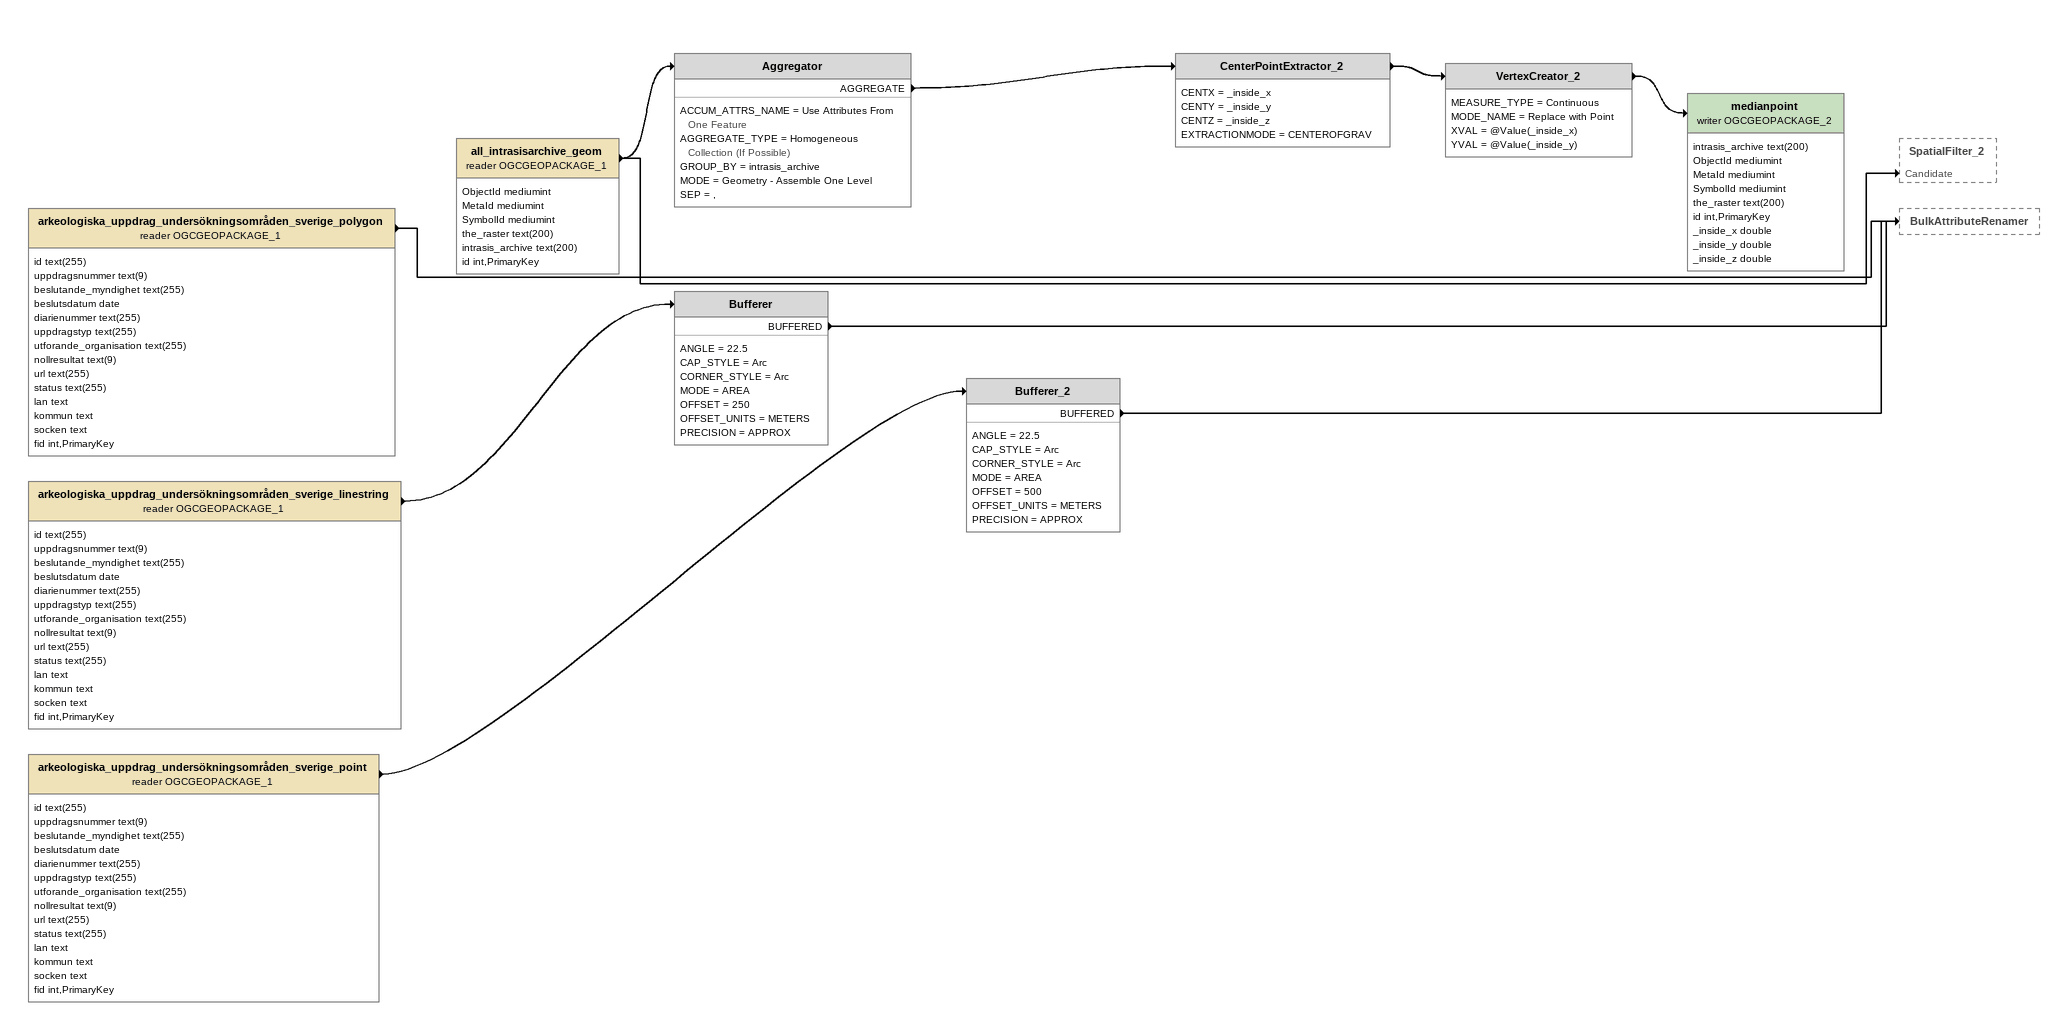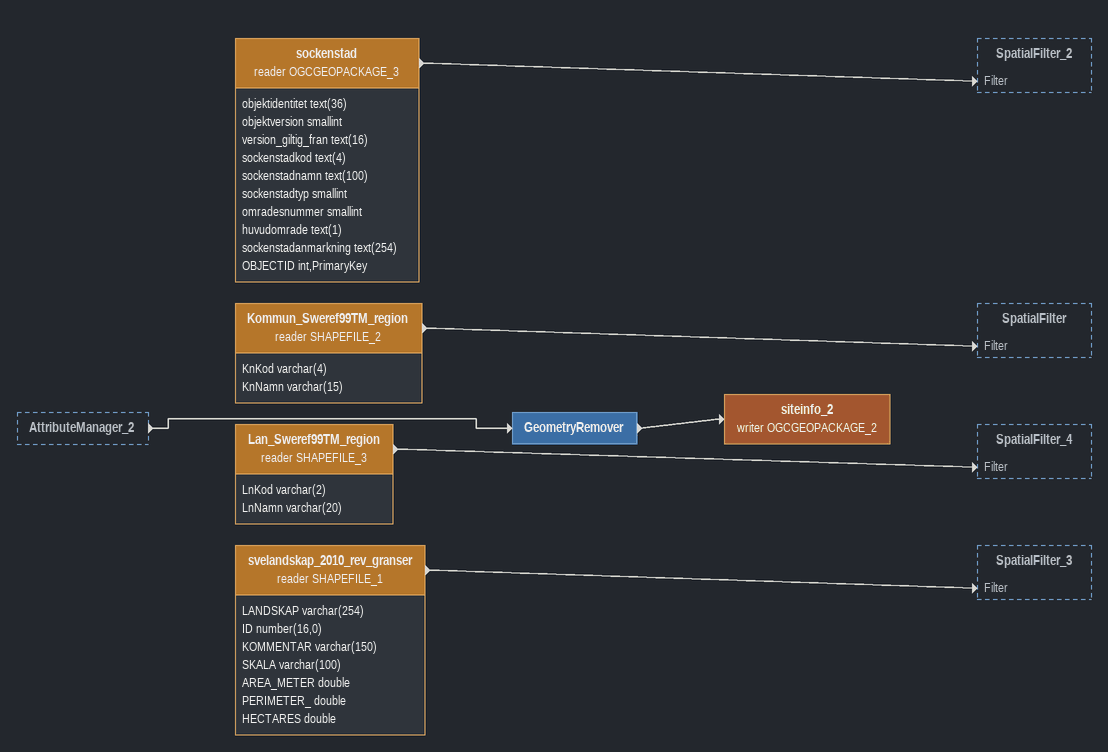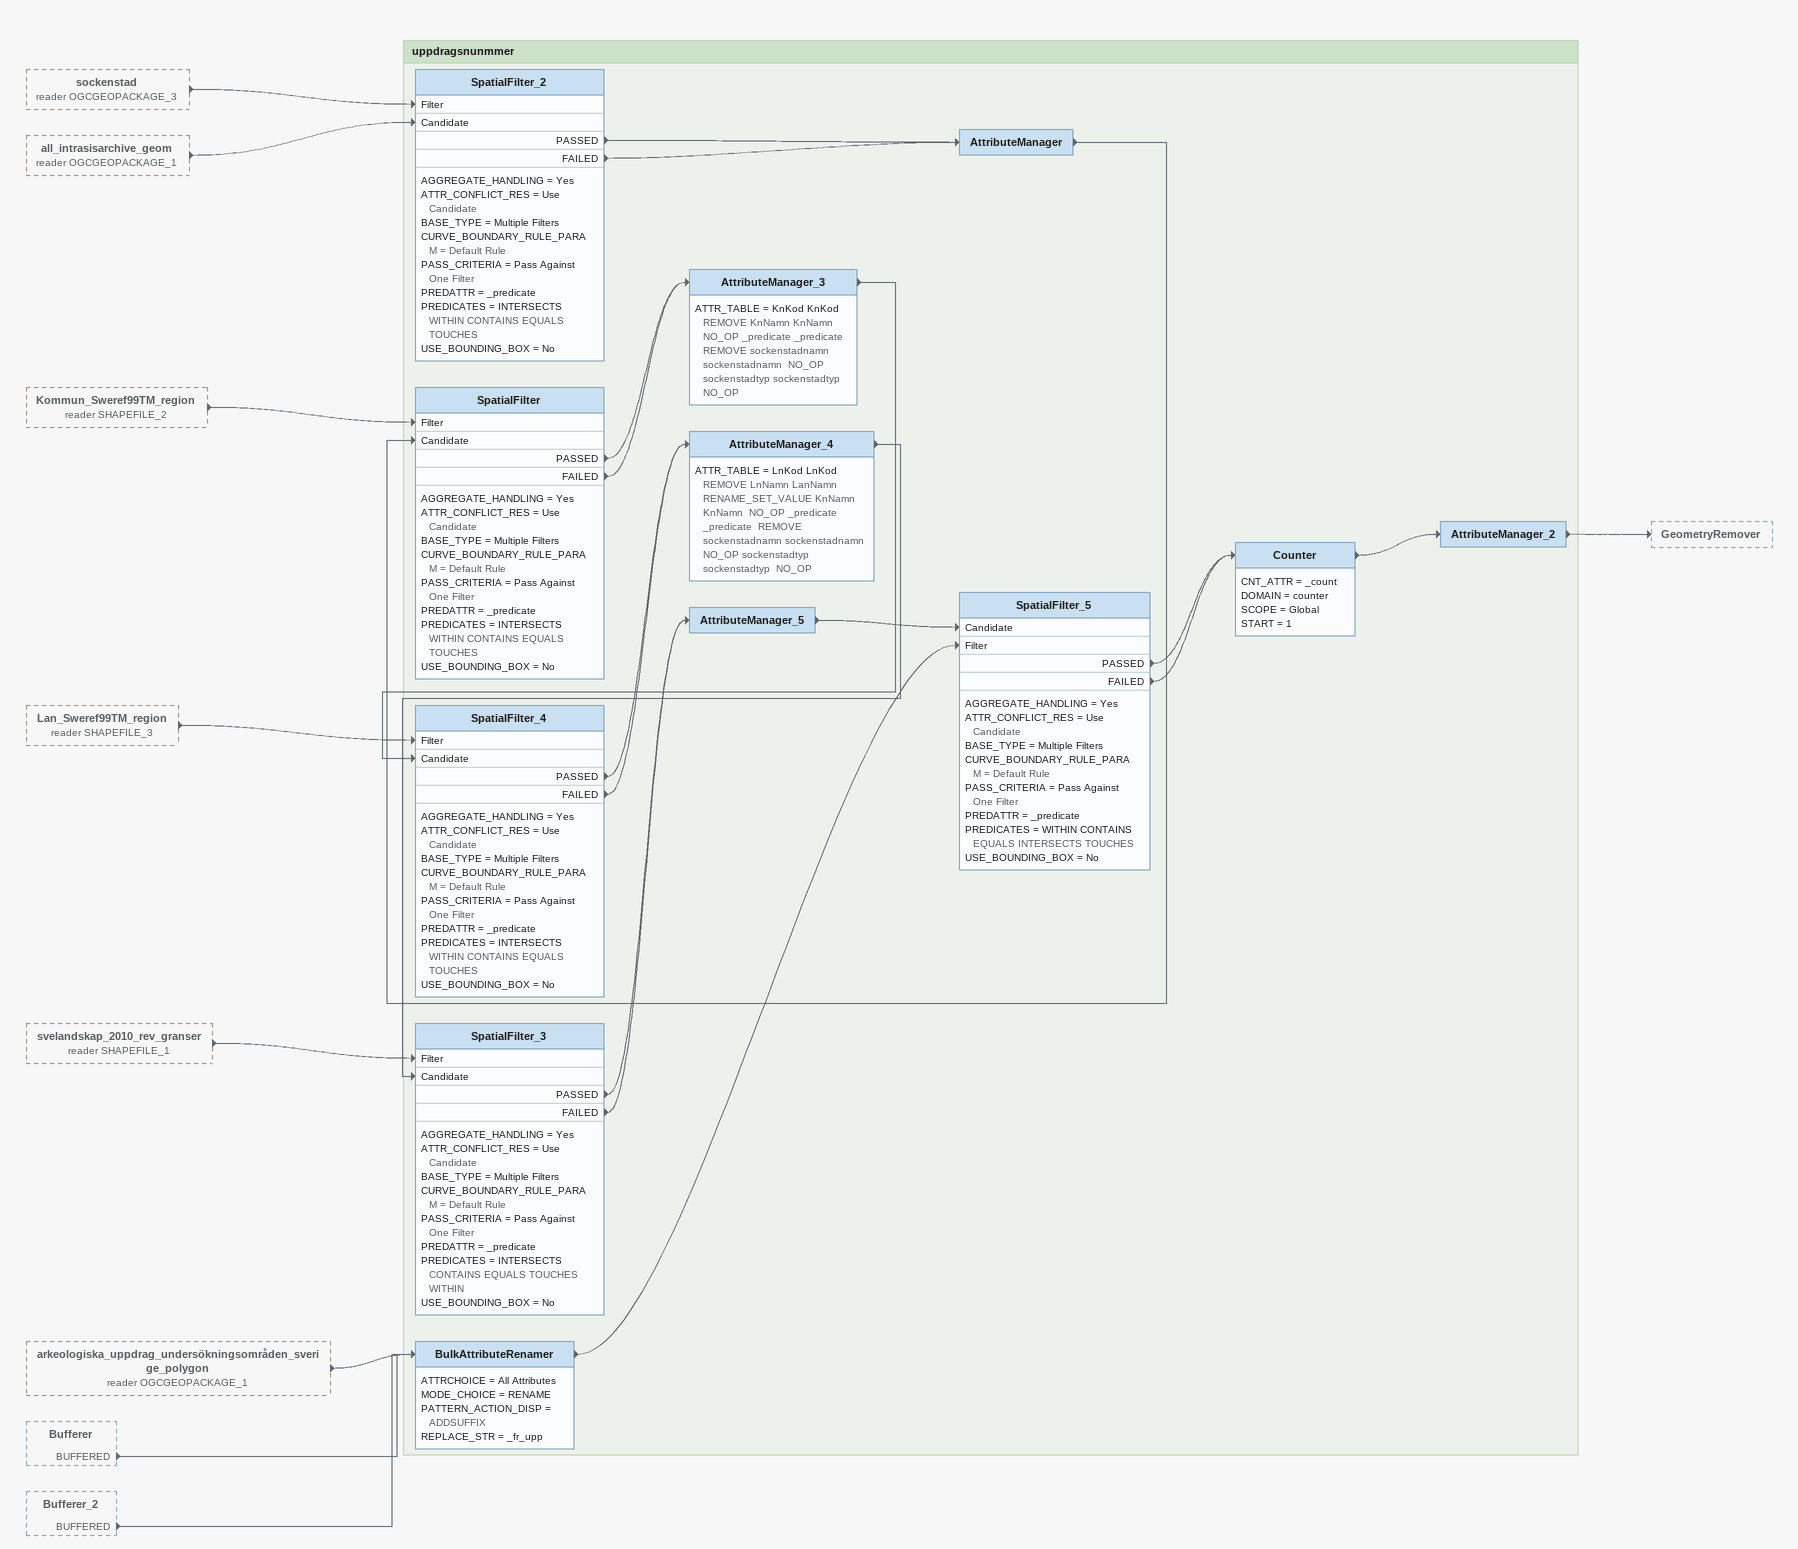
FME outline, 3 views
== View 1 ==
arkeologiska_uppdrag_undersökningsområden_sverige_linestring (reader OGCGEOPACKAGE_1)
    attributes: id text(255), uppdragsnummer text(9), beslutande_myndighet text(255), beslutsdatum date, diarienummer text(255), uppdragstyp text(255), utforande_organisation text(255), nollresultat text(9), url text(255), status text(255), lan text, kommun text, socken text, fid int,PrimaryKey
    -> Bufferer
Bufferer
    ANGLE = 22.5
    CAP_STYLE = Arc
    CORNER_STYLE = Arc
    MODE = AREA
    OFFSET = 250
    OFFSET_UNITS = METERS
    PRECISION = APPROX
    BUFFERED -> BulkAttributeRenamer
arkeologiska_uppdrag_undersökningsområden_sverige_point (reader OGCGEOPACKAGE_1)
    attributes: id text(255), uppdragsnummer text(9), beslutande_myndighet text(255), beslutsdatum date, diarienummer text(255), uppdragstyp text(255), utforande_organisation text(255), nollresultat text(9), url text(255), status text(255), lan text, kommun text, socken text, fid int,PrimaryKey
    -> Bufferer_2
Bufferer_2
    ANGLE = 22.5
    CAP_STYLE = Arc
    CORNER_STYLE = Arc
    MODE = AREA
    OFFSET = 500
    OFFSET_UNITS = METERS
    PRECISION = APPROX
    BUFFERED -> BulkAttributeRenamer
arkeologiska_uppdrag_undersökningsområden_sverige_polygon (reader OGCGEOPACKAGE_1)
    attributes: id text(255), uppdragsnummer text(9), beslutande_myndighet text(255), beslutsdatum date, diarienummer text(255), uppdragstyp text(255), utforande_organisation text(255), nollresultat text(9), url text(255), status text(255), lan text, kommun text, socken text, fid int,PrimaryKey
    -> BulkAttributeRenamer
all_intrasisarchive_geom (reader OGCGEOPACKAGE_1)
    attributes: ObjectId mediumint, MetaId mediumint, SymbolId mediumint, the_raster text(200), intrasis_archive text(200), id int,PrimaryKey
    -> SpatialFilter_2 [Candidate]
    -> Aggregator
Aggregator
    ACCUM_ATTRS_NAME = Use Attributes From One Feature
    AGGREGATE_TYPE = Homogeneous Collection (If Possible)
    GROUP_BY = intrasis_archive
    MODE = Geometry - Assemble One Level
    SEP = ,
    AGGREGATE -> CenterPointExtractor_2
CenterPointExtractor_2
    CENTX = _inside_x
    CENTY = _inside_y
    CENTZ = _inside_z
    EXTRACTIONMODE = CENTEROFGRAV
    -> VertexCreator_2
VertexCreator_2
    MEASURE_TYPE = Continuous
    MODE_NAME = Replace with Point
    XVAL = @Value(_inside_x)
    YVAL = @Value(_inside_y)
    -> medianpoint (writer OGCGEOPACKAGE_2)
medianpoint (writer OGCGEOPACKAGE_2)
    attributes: intrasis_archive text(200), ObjectId mediumint, MetaId mediumint, SymbolId mediumint, the_raster text(200), id int,PrimaryKey, _inside_x double, _inside_y double, _inside_z double

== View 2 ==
AttributeManager_2 [outside]
    -> GeometryRemover
sockenstad (reader OGCGEOPACKAGE_3)
    attributes: objektidentitet text(36), objektversion smallint, version_giltig_fran text(16), sockenstadkod text(4), sockenstadnamn text(100), sockenstadtyp smallint, omradesnummer smallint, huvudomrade text(1), sockenstadanmarkning text(254), OBJECTID int,PrimaryKey
    -> SpatialFilter_2 [Filter]
Kommun_Sweref99TM_region (reader SHAPEFILE_2)
    attributes: KnKod varchar(4), KnNamn varchar(15)
    -> SpatialFilter [Filter]
Lan_Sweref99TM_region (reader SHAPEFILE_3)
    attributes: LnKod varchar(2), LnNamn varchar(20)
    -> SpatialFilter_4 [Filter]
svelandskap_2010_rev_granser (reader SHAPEFILE_1)
    attributes: LANDSKAP varchar(254), ID number(16,0), KOMMENTAR varchar(150), SKALA varchar(100), AREA_METER double, PERIMETER_ double, HECTARES double
    -> SpatialFilter_3 [Filter]
GeometryRemover
    -> siteinfo_2 (writer OGCGEOPACKAGE_2)
siteinfo_2 (writer OGCGEOPACKAGE_2)

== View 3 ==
sockenstad (reader OGCGEOPACKAGE_3) [outside]
    -> SpatialFilter_2 [Filter]
all_intrasisarchive_geom (reader OGCGEOPACKAGE_1) [outside]
    -> SpatialFilter_2 [Candidate]
Kommun_Sweref99TM_region (reader SHAPEFILE_2) [outside]
    -> SpatialFilter [Filter]
Lan_Sweref99TM_region (reader SHAPEFILE_3) [outside]
    -> SpatialFilter_4 [Filter]
svelandskap_2010_rev_granser (reader SHAPEFILE_1) [outside]
    -> SpatialFilter_3 [Filter]
arkeologiska_uppdrag_undersökningsområden_sverige_polygon (reader OGCGEOPACKAGE_1) [outside]
    -> BulkAttributeRenamer
Bufferer [outside]
    BUFFERED -> BulkAttributeRenamer
Bufferer_2 [outside]
    BUFFERED -> BulkAttributeRenamer

Bookmark: uppdragsnunmmer
BulkAttributeRenamer
    ATTRCHOICE = All Attributes
    MODE_CHOICE = RENAME
    PATTERN_ACTION_DISP = ADDSUFFIX
    REPLACE_STR = _fr_upp
    -> SpatialFilter_5 [Filter]
SpatialFilter_2
    AGGREGATE_HANDLING = Yes
    ATTR_CONFLICT_RES = Use Candidate
    BASE_TYPE = Multiple Filters
    CURVE_BOUNDARY_RULE_PARAM = Default Rule
    PASS_CRITERIA = Pass Against One Filter
    PREDATTR = _predicate
    PREDICATES = INTERSECTS WITHIN CONTAINS EQUALS TOUCHES
    USE_BOUNDING_BOX = No
    PASSED -> AttributeManager
    FAILED -> AttributeManager
AttributeManager
    -> SpatialFilter [Candidate]
SpatialFilter
    AGGREGATE_HANDLING = Yes
    ATTR_CONFLICT_RES = Use Candidate
    BASE_TYPE = Multiple Filters
    CURVE_BOUNDARY_RULE_PARAM = Default Rule
    PASS_CRITERIA = Pass Against One Filter
    PREDATTR = _predicate
    PREDICATES = INTERSECTS WITHIN CONTAINS EQUALS TOUCHES
    USE_BOUNDING_BOX = No
    PASSED -> AttributeManager_3
    FAILED -> AttributeManager_3
AttributeManager_3
    ATTR_TABLE = KnKod KnKod  REMOVE KnNamn KnNamn  NO_OP _predicate _predicate  REMOVE sockenstadnamn sockenstadnamn  NO_OP sockenstadtyp sockenstadtyp  NO_OP
    -> SpatialFilter_4 [Candidate]
SpatialFilter_4
    AGGREGATE_HANDLING = Yes
    ATTR_CONFLICT_RES = Use Candidate
    BASE_TYPE = Multiple Filters
    CURVE_BOUNDARY_RULE_PARAM = Default Rule
    PASS_CRITERIA = Pass Against One Filter
    PREDATTR = _predicate
    PREDICATES = INTERSECTS WITHIN CONTAINS EQUALS TOUCHES
    USE_BOUNDING_BOX = No
    PASSED -> AttributeManager_4
    FAILED -> AttributeManager_4
AttributeManager_4
    ATTR_TABLE = LnKod LnKod  REMOVE LnNamn LanNamn  RENAME_SET_VALUE KnNamn KnNamn  NO_OP _predicate _predicate  REMOVE sockenstadnamn sockenstadnamn  NO_OP sockenstadtyp sockenstadtyp  NO_OP
    -> SpatialFilter_3 [Candidate]
SpatialFilter_3
    AGGREGATE_HANDLING = Yes
    ATTR_CONFLICT_RES = Use Candidate
    BASE_TYPE = Multiple Filters
    CURVE_BOUNDARY_RULE_PARAM = Default Rule
    PASS_CRITERIA = Pass Against One Filter
    PREDATTR = _predicate
    PREDICATES = INTERSECTS CONTAINS EQUALS TOUCHES WITHIN
    USE_BOUNDING_BOX = No
    PASSED -> AttributeManager_5
    FAILED -> AttributeManager_5
AttributeManager_5
    -> SpatialFilter_5 [Candidate]
SpatialFilter_5
    AGGREGATE_HANDLING = Yes
    ATTR_CONFLICT_RES = Use Candidate
    BASE_TYPE = Multiple Filters
    CURVE_BOUNDARY_RULE_PARAM = Default Rule
    PASS_CRITERIA = Pass Against One Filter
    PREDATTR = _predicate
    PREDICATES = WITHIN CONTAINS EQUALS INTERSECTS TOUCHES
    USE_BOUNDING_BOX = No
    PASSED -> Counter
    FAILED -> Counter
Counter
    CNT_ATTR = _count
    DOMAIN = counter
    SCOPE = Global
    START = 1
    -> AttributeManager_2
AttributeManager_2
    -> GeometryRemover
